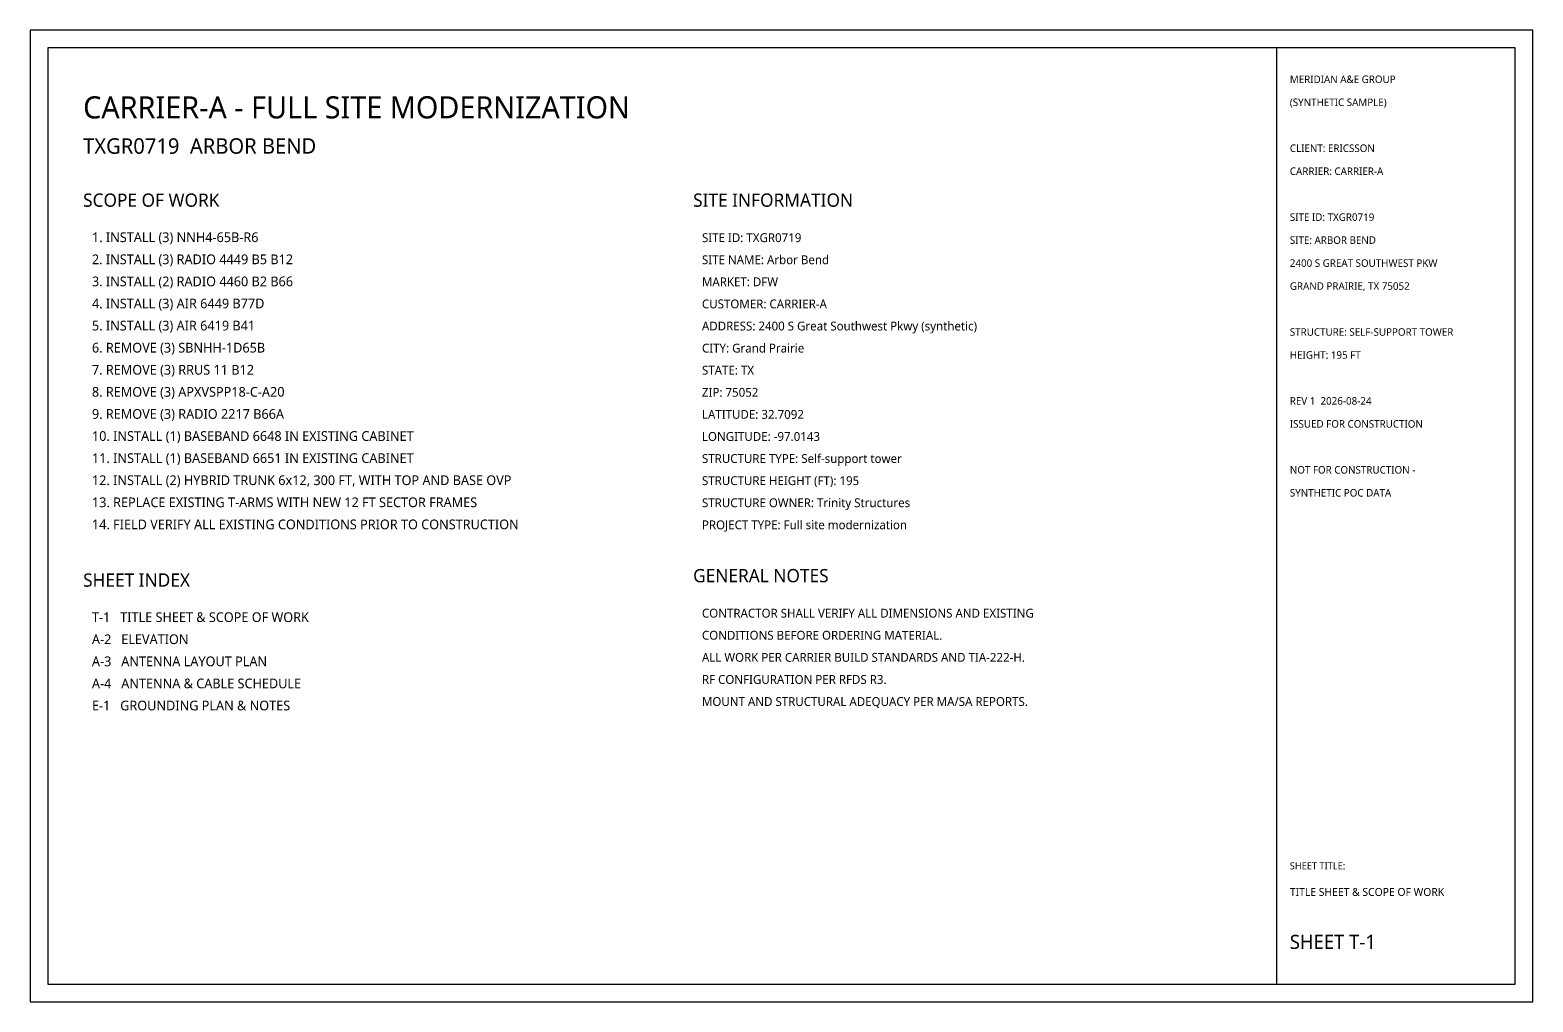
# Model space of a CAD drawing. Extents: x 0 to 1940, y 0 to 220.
# Drawn here: x 0 to 340, y 0 to 220 of the extents above; entities that cross this region are included whole.
import ezdxf

# ---------------------------------------------------------------- set-up
doc = ezdxf.new("R2010")
doc.units = 0
for name, color, linetype in [('A-BORDER', 7, 'Continuous'), ('A-TEXT', 7, 'Continuous'), ('A-TITLE', 7, 'Continuous')]:
    doc.layers.add(name, color=color, linetype=linetype)
doc.styles.add('OpenSans', font='OpenSans-Regular.ttf')

msp = doc.modelspace()

# ---------------------------------------------------------------- linework, layer by layer
at = {"layer": 'A-BORDER'}
for points in [[(0, 0), (340, 0), (340, 220), (0, 220)], [(4, 4), (336, 4), (336, 216), (4, 216)]]:
    msp.add_lwpolyline(points, close=True, dxfattribs=at)
at = {"layer": 'A-TITLE'}
msp.add_lwpolyline([(282, 4), (336, 4), (336, 216), (282, 216)], close=True, dxfattribs=at)

# ---------------------------------------------------------------- texts
at = {"layer": 'A-TEXT', "style": 'OpenSans'}
for s, height, p in [('CARRIER-A - FULL SITE MODERNIZATION', 5, (12, 200)), ('TXGR0719  ARBOR BEND', 3.5, (12, 192)), ('SCOPE OF WORK', 3, (12, 180)), ('SITE INFORMATION', 3, (150, 180)), ('1. INSTALL (3) NNH4-65B-R6', 2.2, (14, 172)), ('SITE ID: TXGR0719', 2, (152, 172)), ('2. INSTALL (3) RADIO 4449 B5 B12', 2.2, (14, 167)), ('SITE NAME: Arbor Bend', 2, (152, 167)), ('3. INSTALL (2) RADIO 4460 B2 B66', 2.2, (14, 162)), ('MARKET: DFW', 2, (152, 162)), ('4. INSTALL (3) AIR 6449 B77D', 2.2, (14, 157)), ('CUSTOMER: CARRIER-A', 2, (152, 157)), ('5. INSTALL (3) AIR 6419 B41', 2.2, (14, 152)), ('ADDRESS: 2400 S Great Southwest Pkwy (synthetic)', 2, (152, 152)), ('6. REMOVE (3) SBNHH-1D65B', 2.2, (14, 147)), ('CITY: Grand Prairie', 2, (152, 147)), ('7. REMOVE (3) RRUS 11 B12', 2.2, (14, 142)), ('STATE: TX', 2, (152, 142)), ('8. REMOVE (3) APXVSPP18-C-A20', 2.2, (14, 137)), ('ZIP: 75052', 2, (152, 137)), ('9. REMOVE (3) RADIO 2217 B66A', 2.2, (14, 132)), ('LATITUDE: 32.7092', 2, (152, 132)), ('10. INSTALL (1) BASEBAND 6648 IN EXISTING CABINET', 2.2, (14, 127)), ('LONGITUDE: -97.0143', 2, (152, 127)), ('11. INSTALL (1) BASEBAND 6651 IN EXISTING CABINET', 2.2, (14, 122)), ('STRUCTURE TYPE: Self-support tower', 2, (152, 122)), ('12. INSTALL (2) HYBRID TRUNK 6x12, 300 FT, WITH TOP AND BASE OVP', 2.2, (14, 117)), ('STRUCTURE HEIGHT (FT): 195', 2, (152, 117)), ('13. REPLACE EXISTING T-ARMS WITH NEW 12 FT SECTOR FRAMES', 2.2, (14, 112)), ('STRUCTURE OWNER: Trinity Structures', 2, (152, 112)), ('14. FIELD VERIFY ALL EXISTING CONDITIONS PRIOR TO CONSTRUCTION', 2.2, (14, 107)), ('PROJECT TYPE: Full site modernization', 2, (152, 107)), ('SHEET INDEX', 3, (12, 94)), ('GENERAL NOTES', 3, (150, 95)), ('CONTRACTOR SHALL VERIFY ALL DIMENSIONS AND EXISTING', 2, (152, 87)), ('T-1   TITLE SHEET & SCOPE OF WORK', 2.2, (14, 86)), ('A-2   ELEVATION', 2.2, (14, 81)), ('CONDITIONS BEFORE ORDERING MATERIAL.', 2, (152, 82)), ('A-3   ANTENNA LAYOUT PLAN', 2.2, (14, 76)), ('ALL WORK PER CARRIER BUILD STANDARDS AND TIA-222-H.', 2, (152, 77)), ('A-4   ANTENNA & CABLE SCHEDULE', 2.2, (14, 71)), ('RF CONFIGURATION PER RFDS R3.', 2, (152, 72)), ('E-1   GROUNDING PLAN & NOTES', 2.2, (14, 66)), ('MOUNT AND STRUCTURAL ADEQUACY PER MA/SA REPORTS.', 2, (152, 67))]:
    msp.add_text(s, height=height, dxfattribs=at).set_placement(p)
at = {"layer": 'A-TITLE', "style": 'OpenSans'}
for s, height, p in [('MERIDIAN A&E GROUP', 1.7, (285, 208)), ('(SYNTHETIC SAMPLE)', 1.7, (285, 202.8)), ('CLIENT: ERICSSON', 1.7, (285, 192.4)), ('CARRIER: CARRIER-A', 1.7, (285, 187.2)), ('SITE ID: TXGR0719', 1.7, (285, 176.8)), ('SITE: ARBOR BEND', 1.7, (285, 171.6)), ('2400 S GREAT SOUTHWEST PKW', 1.7, (285, 166.4)), ('GRAND PRAIRIE, TX 75052', 1.7, (285, 161.2)), ('STRUCTURE: SELF-SUPPORT TOWER', 1.7, (285, 150.8)), ('HEIGHT: 195 FT', 1.7, (285, 145.6)), ('REV 1  2026-08-24', 1.7, (285, 135.2)), ('ISSUED FOR CONSTRUCTION', 1.7, (285, 130)), ('NOT FOR CONSTRUCTION -', 1.7, (285, 119.6)), ('SYNTHETIC POC DATA', 1.7, (285, 114.4)), ('SHEET TITLE:', 1.6, (285, 30)), ('TITLE SHEET & SCOPE OF WORK', 1.8, (285, 24)), ('SHEET T-1', 3.2, (285, 12))]:
    msp.add_text(s, height=height, dxfattribs=at).set_placement(p)

doc.saveas('drawing.dxf')
